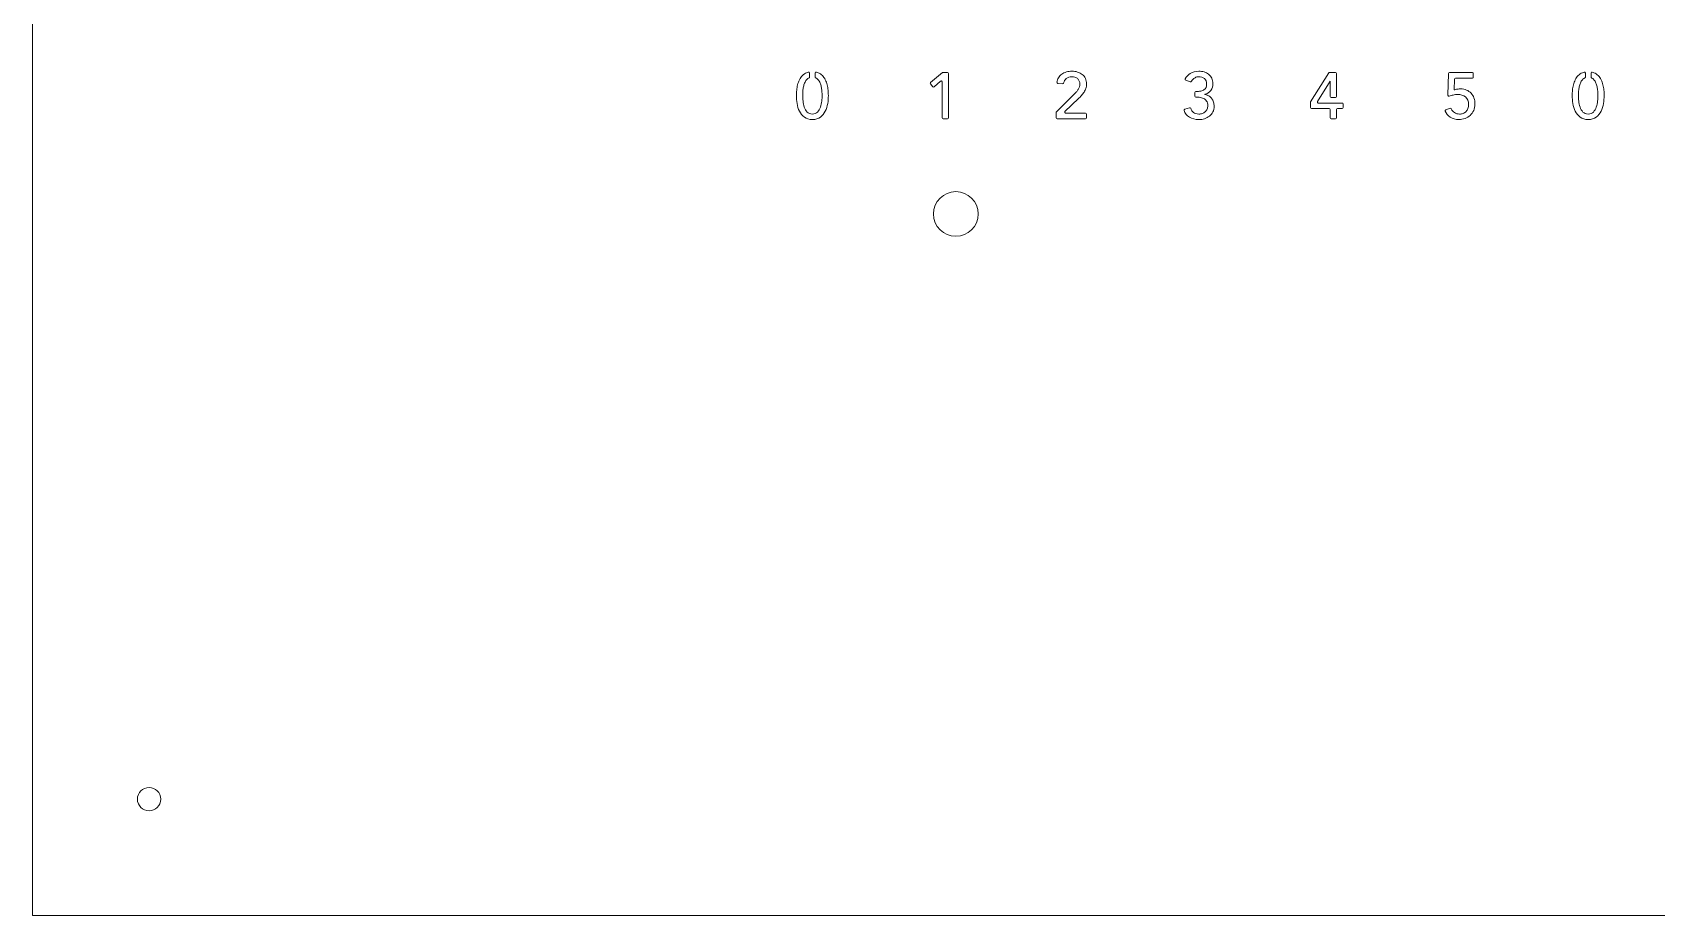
# Model space of a CAD drawing. Header units: millimetres. Extents: x -160 to 740, y -160 to 740.
# Drawn here: x -159.8 to 258, y -159.8 to 67.3 of the extents above; entities that cross this region are included whole.
import ezdxf

# ---------------------------------------------------------------- set-up
doc = ezdxf.new("R2010")
doc.units = ezdxf.units.MM
doc.header["$MEASUREMENT"] = 0
doc.layers.add('Layer 1', color=7, linetype='Continuous', lineweight=0)

msp = doc.modelspace()

# ---------------------------------------------------------------- linework, layer by layer
at = {"layer": 'Layer 1', "color": 18, "lineweight": 9, "true_color": 0x000000}
msp.add_lwpolyline([(740.16, -159.84), (-159.84, -159.84), (-159.84, 740.16), (740.16, 740.16)], close=True, dxfattribs=at)
msp.add_circle((-129.84, -129.9), 3, dxfattribs=at)
at = {"layer": 'Layer 1', "color": 250, "lineweight": 9, "true_color": 0x231f20}
for points, knots in [([(44.87, 52.46), (44.82, 52.93), (44.74, 53.4), (44.62, 53.85), (44.5, 54.31), (44.35, 54.74), (44.15, 55.16), (43.95, 55.57), (43.7, 55.94), (43.39, 56.25), (43.08, 56.55), (42.72, 56.8), (42.3, 56.99), (42.16, 57.05), (42.02, 57.09), (41.88, 57.13), (41.71, 57.18), (41.55, 57.06), (41.55, 56.89), (41.55, 56.89), (41.55, 55.72), (41.55, 55.72), (41.63, 55.69), (41.71, 55.66), (41.78, 55.61), (42.05, 55.46), (42.28, 55.25), (42.47, 54.98), (42.65, 54.72), (42.8, 54.42), (42.91, 54.09), (43.02, 53.76), (43.11, 53.42), (43.17, 53.06), (43.23, 52.71), (43.27, 52.36), (43.29, 52.02), (43.31, 51.67), (43.32, 51.37), (43.32, 51.1), (43.32, 50.71), (43.29, 50.24), (43.24, 49.7), (43.19, 49.16), (43.08, 48.64), (42.91, 48.14), (42.74, 47.64), (42.49, 47.22), (42.16, 46.87), (41.83, 46.52), (41.38, 46.35), (40.82, 46.35), (40.26, 46.35), (39.81, 46.52), (39.48, 46.87), (39.15, 47.22), (38.9, 47.64), (38.73, 48.14), (38.57, 48.64), (38.46, 49.16), (38.41, 49.7), (38.35, 50.24), (38.33, 50.71), (38.33, 51.1), (38.33, 51.37), (38.34, 51.67), (38.35, 52.02), (38.37, 52.36), (38.41, 52.71), (38.47, 53.06), (38.53, 53.42), (38.62, 53.76), (38.73, 54.09), (38.85, 54.42), (39, 54.72), (39.18, 54.98), (39.37, 55.25), (39.59, 55.46), (39.86, 55.61), (39.94, 55.66), (40.01, 55.69), (40.1, 55.72), (40.1, 55.72), (40.1, 56.89), (40.1, 56.89), (40.1, 57.06), (39.93, 57.18), (39.77, 57.13), (39.62, 57.09), (39.48, 57.05), (39.35, 56.99), (38.93, 56.8), (38.56, 56.55), (38.25, 56.25), (37.94, 55.94), (37.69, 55.57), (37.5, 55.16), (37.3, 54.74), (37.14, 54.31), (37.02, 53.85), (36.91, 53.4), (36.82, 52.93), (36.78, 52.46), (36.73, 51.99), (36.71, 51.54), (36.71, 51.1), (36.71, 50.47), (36.77, 49.8), (36.88, 49.08), (36.99, 48.36), (37.2, 47.69), (37.5, 47.07), (37.81, 46.45), (38.23, 45.94), (38.76, 45.54), (39.29, 45.13), (39.98, 44.93), (40.82, 44.93), (41.67, 44.93), (42.35, 45.13), (42.89, 45.54), (43.42, 45.94), (43.84, 46.45), (44.14, 47.07), (44.44, 47.69), (44.65, 48.36), (44.77, 49.08), (44.88, 49.8), (44.93, 50.47), (44.93, 51.1), (44.93, 51.54), (44.91, 51.99), (44.87, 52.46)], [0, 0, 0, 0, 1, 1, 1, 2, 2, 2, 3, 3, 3, 4, 4, 4, 5, 5, 5, 6, 6, 6, 7, 7, 7, 8, 8, 8, 9, 9, 9, 10, 10, 10, 11, 11, 11, 12, 12, 12, 13, 13, 13, 14, 14, 14, 15, 15, 15, 16, 16, 16, 17, 17, 17, 18, 18, 18, 19, 19, 19, 20, 20, 20, 21, 21, 21, 22, 22, 22, 23, 23, 23, 24, 24, 24, 25, 25, 25, 26, 26, 26, 27, 27, 27, 28, 28, 28, 29, 29, 29, 30, 30, 30, 31, 31, 31, 32, 32, 32, 33, 33, 33, 34, 34, 34, 35, 35, 35, 36, 36, 36, 37, 37, 37, 38, 38, 38, 39, 39, 39, 40, 40, 40, 41, 41, 41, 42, 42, 42, 43, 43, 43, 44, 44, 44, 44]), ([(73.76, 54.82), (73.76, 54.82), (72.19, 53.37), (72.19, 53.37), (72.09, 53.27), (71.92, 53.28), (71.83, 53.39), (71.83, 53.39), (71.22, 54.12), (71.22, 54.12), (71.13, 54.23), (71.14, 54.39), (71.25, 54.48), (71.25, 54.48), (74.3, 57), (74.3, 57), (74.35, 57.04), (74.41, 57.06), (74.46, 57.06), (74.46, 57.06), (75.55, 57.06), (75.55, 57.06), (75.69, 57.06), (75.81, 56.95), (75.81, 56.81), (75.81, 56.81), (75.81, 45.39), (75.81, 45.39), (75.81, 45.25), (75.69, 45.13), (75.55, 45.13), (75.55, 45.13), (74.44, 45.13), (74.44, 45.13), (74.3, 45.13), (74.19, 45.25), (74.19, 45.39), (74.19, 45.39), (74.19, 54.63), (74.19, 54.63), (74.19, 54.85), (73.93, 54.97), (73.76, 54.82)], [0, 0, 0, 0, 1, 1, 1, 2, 2, 2, 3, 3, 3, 4, 4, 4, 5, 5, 5, 6, 6, 6, 7, 7, 7, 8, 8, 8, 9, 9, 9, 10, 10, 10, 11, 11, 11, 12, 12, 12, 13, 13, 13, 14, 14, 14, 14]), ([(103.55, 46.75), (103.55, 46.82), (103.58, 46.88), (103.62, 46.93), (103.62, 46.93), (108.34, 51.6), (108.34, 51.6), (108.5, 51.76), (108.67, 51.93), (108.82, 52.12), (108.98, 52.3), (109.12, 52.5), (109.24, 52.7), (109.37, 52.9), (109.47, 53.11), (109.54, 53.34), (109.61, 53.56), (109.65, 53.8), (109.65, 54.05), (109.65, 54.34), (109.6, 54.6), (109.49, 54.84), (109.38, 55.07), (109.24, 55.27), (109.05, 55.44), (108.87, 55.6), (108.65, 55.73), (108.39, 55.82), (108.14, 55.91), (107.87, 55.95), (107.59, 55.95), (107.01, 55.95), (106.53, 55.79), (106.14, 55.46), (105.81, 55.18), (105.59, 54.8), (105.47, 54.33), (105.44, 54.21), (105.33, 54.12), (105.2, 54.13), (105.2, 54.13), (103.94, 54.24), (103.94, 54.24), (103.79, 54.26), (103.69, 54.39), (103.72, 54.53), (103.8, 54.95), (103.94, 55.32), (104.13, 55.64), (104.36, 56.03), (104.65, 56.35), (104.99, 56.61), (105.33, 56.87), (105.73, 57.06), (106.17, 57.18), (106.61, 57.3), (107.09, 57.37), (107.61, 57.37), (108.13, 57.37), (108.61, 57.3), (109.07, 57.16), (109.52, 57.01), (109.92, 56.81), (110.26, 56.53), (110.61, 56.26), (110.88, 55.91), (111.07, 55.5), (111.27, 55.09), (111.37, 54.61), (111.37, 54.06), (111.37, 53.67), (111.31, 53.3), (111.19, 52.96), (111.07, 52.62), (110.92, 52.29), (110.73, 51.99), (110.54, 51.69), (110.32, 51.4), (110.07, 51.13), (109.82, 50.86), (109.56, 50.6), (109.3, 50.34), (109.3, 50.34), (105.81, 46.98), (105.81, 46.98), (105.65, 46.82), (105.76, 46.55), (105.98, 46.55), (105.98, 46.55), (111.12, 46.55), (111.12, 46.55), (111.26, 46.55), (111.37, 46.44), (111.37, 46.3), (111.37, 46.3), (111.37, 45.38), (111.37, 45.38), (111.37, 45.25), (111.26, 45.13), (111.12, 45.13), (111.12, 45.13), (103.8, 45.13), (103.8, 45.13), (103.66, 45.13), (103.55, 45.25), (103.55, 45.38), (103.55, 45.38), (103.55, 46.75), (103.55, 46.75)], [0, 0, 0, 0, 1, 1, 1, 2, 2, 2, 3, 3, 3, 4, 4, 4, 5, 5, 5, 6, 6, 6, 7, 7, 7, 8, 8, 8, 9, 9, 9, 10, 10, 10, 11, 11, 11, 12, 12, 12, 13, 13, 13, 14, 14, 14, 15, 15, 15, 16, 16, 16, 17, 17, 17, 18, 18, 18, 19, 19, 19, 20, 20, 20, 21, 21, 21, 22, 22, 22, 23, 23, 23, 24, 24, 24, 25, 25, 25, 26, 26, 26, 27, 27, 27, 28, 28, 28, 29, 29, 29, 30, 30, 30, 31, 31, 31, 32, 32, 32, 33, 33, 33, 34, 34, 34, 35, 35, 35, 36, 36, 36, 36]), ([(137.85, 47.98), (137.98, 48.02), (138.12, 47.95), (138.17, 47.82), (138.35, 47.36), (138.57, 47.01), (138.85, 46.77), (139.17, 46.49), (139.64, 46.35), (140.27, 46.35), (140.58, 46.35), (140.87, 46.4), (141.15, 46.51), (141.42, 46.61), (141.66, 46.76), (141.88, 46.95), (142.09, 47.13), (142.26, 47.36), (142.38, 47.62), (142.5, 47.88), (142.57, 48.18), (142.57, 48.5), (142.57, 49), (142.46, 49.39), (142.25, 49.69), (142.05, 49.99), (141.78, 50.21), (141.45, 50.37), (141.13, 50.52), (140.77, 50.62), (140.38, 50.66), (140.07, 50.7), (139.76, 50.72), (139.46, 50.72), (139.32, 50.73), (139.21, 50.84), (139.21, 50.98), (139.21, 50.98), (139.21, 51.89), (139.21, 51.89), (139.21, 52.03), (139.33, 52.14), (139.47, 52.15), (139.97, 52.16), (140.39, 52.2), (140.73, 52.27), (141.12, 52.35), (141.43, 52.47), (141.66, 52.63), (141.88, 52.79), (142.04, 52.99), (142.13, 53.22), (142.22, 53.46), (142.26, 53.72), (142.26, 54.01), (142.26, 54.65), (142.07, 55.14), (141.69, 55.46), (141.29, 55.81), (140.78, 55.97), (140.16, 55.95), (139.85, 55.94), (139.54, 55.86), (139.28, 55.7), (138.88, 55.48), (138.58, 55.17), (138.37, 54.77), (138.31, 54.66), (138.18, 54.6), (138.06, 54.64), (138.06, 54.64), (136.89, 55.04), (136.89, 55.04), (136.74, 55.08), (136.67, 55.25), (136.73, 55.38), (137.05, 56.02), (137.49, 56.5), (138.06, 56.82), (138.71, 57.18), (139.43, 57.37), (140.22, 57.37), (140.71, 57.37), (141.17, 57.3), (141.61, 57.17), (142.06, 57.04), (142.45, 56.84), (142.78, 56.57), (143.12, 56.3), (143.39, 55.96), (143.59, 55.55), (143.78, 55.14), (143.88, 54.66), (143.88, 54.11), (143.88, 53.49), (143.69, 52.92), (143.32, 52.43), (142.94, 51.94), (142.45, 51.6), (141.84, 51.42), (141.84, 51.42), (141.84, 51.39), (141.84, 51.39), (142.21, 51.32), (142.54, 51.19), (142.84, 51.01), (143.13, 50.83), (143.37, 50.61), (143.58, 50.34), (143.78, 50.07), (143.93, 49.77), (144.03, 49.44), (144.13, 49.11), (144.18, 48.76), (144.18, 48.39), (144.18, 47.81), (144.07, 47.31), (143.85, 46.88), (143.64, 46.45), (143.34, 46.09), (142.98, 45.8), (142.61, 45.51), (142.19, 45.3), (141.72, 45.15), (141.24, 45.01), (140.74, 44.93), (140.21, 44.93), (139.3, 44.93), (138.5, 45.14), (137.81, 45.56), (137.18, 45.93), (136.73, 46.51), (136.45, 47.28), (136.4, 47.41), (136.48, 47.56), (136.62, 47.6), (136.62, 47.6), (137.85, 47.98), (137.85, 47.98)], [0, 0, 0, 0, 1, 1, 1, 2, 2, 2, 3, 3, 3, 4, 4, 4, 5, 5, 5, 6, 6, 6, 7, 7, 7, 8, 8, 8, 9, 9, 9, 10, 10, 10, 11, 11, 11, 12, 12, 12, 13, 13, 13, 14, 14, 14, 15, 15, 15, 16, 16, 16, 17, 17, 17, 18, 18, 18, 19, 19, 19, 20, 20, 20, 21, 21, 21, 22, 22, 22, 23, 23, 23, 24, 24, 24, 25, 25, 25, 26, 26, 26, 27, 27, 27, 28, 28, 28, 29, 29, 29, 30, 30, 30, 31, 31, 31, 32, 32, 32, 33, 33, 33, 34, 34, 34, 35, 35, 35, 36, 36, 36, 37, 37, 37, 38, 38, 38, 39, 39, 39, 40, 40, 40, 41, 41, 41, 42, 42, 42, 43, 43, 43, 44, 44, 44, 45, 45, 45, 46, 46, 46, 46]), ([(177.13, 49.18), (177.13, 49.18), (176.3, 49.18), (176.3, 49.18), (176.3, 49.18), (175.93, 49.18), (175.93, 49.18), (175.93, 49.18), (173.82, 49.18), (173.82, 49.18), (173.82, 49.18), (173.08, 49.18), (173.08, 49.18), (173.08, 49.18), (170.97, 49.18), (170.97, 49.18), (170.78, 49.18), (170.67, 49.39), (170.77, 49.55), (170.77, 49.55), (174.03, 54.8), (174.03, 54.8), (174.03, 54.8), (174.07, 54.8), (174.07, 54.8), (174.07, 54.8), (174.07, 50.88), (174.07, 50.88), (174.07, 50.74), (174.18, 50.63), (174.31, 50.63), (174.31, 50.63), (175.44, 50.63), (175.44, 50.63), (175.58, 50.63), (175.68, 50.74), (175.68, 50.88), (175.68, 50.88), (175.68, 56.82), (175.68, 56.82), (175.68, 56.95), (175.58, 57.06), (175.44, 57.06), (175.44, 57.06), (173.87, 57.06), (173.87, 57.06), (173.78, 57.06), (173.7, 57.02), (173.66, 56.95), (173.66, 56.95), (169.02, 49.47), (169.02, 49.47), (168.99, 49.43), (168.98, 49.39), (168.98, 49.34), (168.98, 49.34), (168.98, 48.01), (168.98, 48.01), (168.98, 47.87), (169.09, 47.76), (169.22, 47.76), (169.22, 47.76), (173.82, 47.76), (173.82, 47.76), (173.96, 47.76), (174.07, 47.65), (174.07, 47.52), (174.07, 47.52), (174.07, 45.38), (174.07, 45.38), (174.07, 45.24), (174.18, 45.13), (174.31, 45.13), (174.31, 45.13), (175.44, 45.13), (175.44, 45.13), (175.58, 45.13), (175.68, 45.24), (175.68, 45.38), (175.68, 45.38), (175.68, 47.52), (175.68, 47.52), (175.68, 47.65), (175.79, 47.76), (175.93, 47.76), (175.93, 47.76), (177.13, 47.76), (177.13, 47.76), (177.26, 47.76), (177.37, 47.87), (177.37, 48.01), (177.37, 48.01), (177.37, 48.94), (177.37, 48.94), (177.37, 49.07), (177.26, 49.18), (177.13, 49.18)], [0, 0, 0, 0, 1, 1, 1, 2, 2, 2, 3, 3, 3, 4, 4, 4, 5, 5, 5, 6, 6, 6, 7, 7, 7, 8, 8, 8, 9, 9, 9, 10, 10, 10, 11, 11, 11, 12, 12, 12, 13, 13, 13, 14, 14, 14, 15, 15, 15, 16, 16, 16, 17, 17, 17, 18, 18, 18, 19, 19, 19, 20, 20, 20, 21, 21, 21, 22, 22, 22, 23, 23, 23, 24, 24, 24, 25, 25, 25, 26, 26, 26, 27, 27, 27, 28, 28, 28, 29, 29, 29, 30, 30, 30, 31, 31, 31, 32, 32, 32, 32]), ([(210.63, 55.55), (210.63, 55.55), (206.29, 55.55), (206.29, 55.55), (206.15, 55.55), (206.04, 55.44), (206.04, 55.3), (206.04, 55.3), (205.99, 52.56), (205.99, 52.56), (206.07, 52.6), (206.18, 52.63), (206.33, 52.67), (206.48, 52.7), (206.62, 52.73), (206.78, 52.75), (206.93, 52.77), (207.08, 52.79), (207.22, 52.8), (207.37, 52.81), (207.49, 52.82), (207.59, 52.82), (208.16, 52.82), (208.66, 52.72), (209.12, 52.53), (209.57, 52.34), (209.96, 52.07), (210.29, 51.72), (210.61, 51.37), (210.86, 50.96), (211.04, 50.48), (211.21, 49.99), (211.3, 49.46), (211.3, 48.87), (211.3, 48.28), (211.19, 47.74), (210.97, 47.26), (210.75, 46.77), (210.45, 46.36), (210.07, 46.01), (209.69, 45.66), (209.24, 45.4), (208.74, 45.21), (208.23, 45.03), (207.69, 44.93), (207.11, 44.93), (206.3, 44.93), (205.57, 45.14), (204.91, 45.56), (204.33, 45.93), (203.9, 46.44), (203.62, 47.09), (203.56, 47.23), (203.63, 47.38), (203.77, 47.43), (203.77, 47.43), (204.91, 47.82), (204.91, 47.82), (205.04, 47.86), (205.17, 47.8), (205.23, 47.68), (205.43, 47.24), (205.68, 46.92), (206, 46.71), (206.36, 46.47), (206.81, 46.35), (207.35, 46.35), (207.66, 46.35), (207.97, 46.4), (208.25, 46.52), (208.54, 46.63), (208.79, 46.79), (209, 47), (209.21, 47.2), (209.37, 47.46), (209.5, 47.76), (209.62, 48.07), (209.68, 48.41), (209.68, 48.79), (209.68, 49.67), (209.42, 50.32), (208.88, 50.75), (208.35, 51.19), (207.66, 51.4), (206.8, 51.4), (206.5, 51.4), (206.11, 51.35), (205.65, 51.24), (205.31, 51.17), (205, 51.06), (204.69, 50.94), (204.53, 50.87), (204.35, 51), (204.35, 51.18), (204.35, 51.18), (204.47, 56.82), (204.47, 56.82), (204.47, 56.95), (204.59, 57.06), (204.72, 57.06), (204.72, 57.06), (210.63, 57.06), (210.63, 57.06), (210.77, 57.06), (210.88, 56.95), (210.88, 56.81), (210.88, 56.81), (210.88, 55.8), (210.88, 55.8), (210.88, 55.66), (210.77, 55.55), (210.63, 55.55)], [0, 0, 0, 0, 1, 1, 1, 2, 2, 2, 3, 3, 3, 4, 4, 4, 5, 5, 5, 6, 6, 6, 7, 7, 7, 8, 8, 8, 9, 9, 9, 10, 10, 10, 11, 11, 11, 12, 12, 12, 13, 13, 13, 14, 14, 14, 15, 15, 15, 16, 16, 16, 17, 17, 17, 18, 18, 18, 19, 19, 19, 20, 20, 20, 21, 21, 21, 22, 22, 22, 23, 23, 23, 24, 24, 24, 25, 25, 25, 26, 26, 26, 27, 27, 27, 28, 28, 28, 29, 29, 29, 30, 30, 30, 31, 31, 31, 32, 32, 32, 33, 33, 33, 34, 34, 34, 35, 35, 35, 36, 36, 36, 37, 37, 37, 37]), ([(244.48, 52.46), (244.43, 52.93), (244.35, 53.4), (244.23, 53.85), (244.11, 54.31), (243.96, 54.74), (243.76, 55.16), (243.56, 55.57), (243.31, 55.94), (243, 56.25), (242.69, 56.55), (242.33, 56.8), (241.91, 56.99), (241.77, 57.05), (241.63, 57.1), (241.48, 57.14), (241.32, 57.18), (241.16, 57.06), (241.16, 56.9), (241.16, 56.9), (241.16, 55.72), (241.16, 55.72), (241.24, 55.69), (241.32, 55.66), (241.39, 55.61), (241.66, 55.46), (241.89, 55.25), (242.07, 54.98), (242.26, 54.72), (242.41, 54.42), (242.52, 54.09), (242.63, 53.76), (242.72, 53.42), (242.78, 53.06), (242.84, 52.71), (242.88, 52.36), (242.9, 52.02), (242.92, 51.67), (242.93, 51.37), (242.93, 51.1), (242.93, 50.71), (242.9, 50.24), (242.85, 49.7), (242.8, 49.16), (242.69, 48.64), (242.52, 48.14), (242.35, 47.64), (242.1, 47.22), (241.77, 46.87), (241.44, 46.52), (240.99, 46.35), (240.43, 46.35), (239.87, 46.35), (239.42, 46.52), (239.09, 46.87), (238.76, 47.22), (238.51, 47.64), (238.34, 48.14), (238.17, 48.64), (238.06, 49.16), (238.01, 49.7), (237.96, 50.24), (237.94, 50.71), (237.94, 51.1), (237.94, 51.37), (237.95, 51.67), (237.96, 52.02), (237.98, 52.36), (238.02, 52.71), (238.08, 53.06), (238.14, 53.42), (238.23, 53.76), (238.34, 54.09), (238.45, 54.42), (238.6, 54.72), (238.79, 54.98), (238.97, 55.25), (239.2, 55.46), (239.47, 55.61), (239.55, 55.66), (239.62, 55.69), (239.7, 55.72), (239.7, 55.72), (239.7, 56.9), (239.7, 56.9), (239.7, 57.06), (239.55, 57.18), (239.39, 57.14), (239.24, 57.1), (239.09, 57.05), (238.96, 56.99), (238.54, 56.8), (238.17, 56.55), (237.86, 56.25), (237.55, 55.94), (237.3, 55.57), (237.1, 55.16), (236.91, 54.74), (236.75, 54.31), (236.63, 53.85), (236.52, 53.4), (236.43, 52.93), (236.39, 52.46), (236.34, 51.99), (236.32, 51.54), (236.32, 51.1), (236.32, 50.47), (236.38, 49.8), (236.49, 49.08), (236.6, 48.36), (236.81, 47.69), (237.11, 47.07), (237.42, 46.45), (237.83, 45.94), (238.37, 45.54), (238.9, 45.13), (239.59, 44.93), (240.43, 44.93), (241.27, 44.93), (241.96, 45.13), (242.5, 45.54), (243.03, 45.94), (243.45, 46.45), (243.75, 47.07), (244.05, 47.69), (244.26, 48.36), (244.37, 49.08), (244.49, 49.8), (244.54, 50.47), (244.54, 51.1), (244.54, 51.54), (244.52, 51.99), (244.48, 52.46)], [0, 0, 0, 0, 1, 1, 1, 2, 2, 2, 3, 3, 3, 4, 4, 4, 5, 5, 5, 6, 6, 6, 7, 7, 7, 8, 8, 8, 9, 9, 9, 10, 10, 10, 11, 11, 11, 12, 12, 12, 13, 13, 13, 14, 14, 14, 15, 15, 15, 16, 16, 16, 17, 17, 17, 18, 18, 18, 19, 19, 19, 20, 20, 20, 21, 21, 21, 22, 22, 22, 23, 23, 23, 24, 24, 24, 25, 25, 25, 26, 26, 26, 27, 27, 27, 28, 28, 28, 29, 29, 29, 30, 30, 30, 31, 31, 31, 32, 32, 32, 33, 33, 33, 34, 34, 34, 35, 35, 35, 36, 36, 36, 37, 37, 37, 38, 38, 38, 39, 39, 39, 40, 40, 40, 41, 41, 41, 42, 42, 42, 43, 43, 43, 44, 44, 44, 44])]:
    msp.add_open_spline(points, degree=3, knots=knots, dxfattribs=at)
at = {"layer": 'Layer 1', "color": 18, "lineweight": 9, "true_color": 0x000000}
msp.add_open_spline([(83.48, 20.64), (83.48, 23.82), (80.91, 26.39), (77.73, 26.39), (74.56, 26.39), (71.98, 23.82), (71.98, 20.64), (71.98, 17.47), (74.56, 14.89), (77.73, 14.89), (80.91, 14.89), (83.48, 17.47), (83.48, 20.64)], degree=3, knots=[0, 0, 0, 0, 1, 1, 1, 2, 2, 2, 3, 3, 3, 4, 4, 4, 4], dxfattribs=at)

doc.saveas('drawing.dxf')
